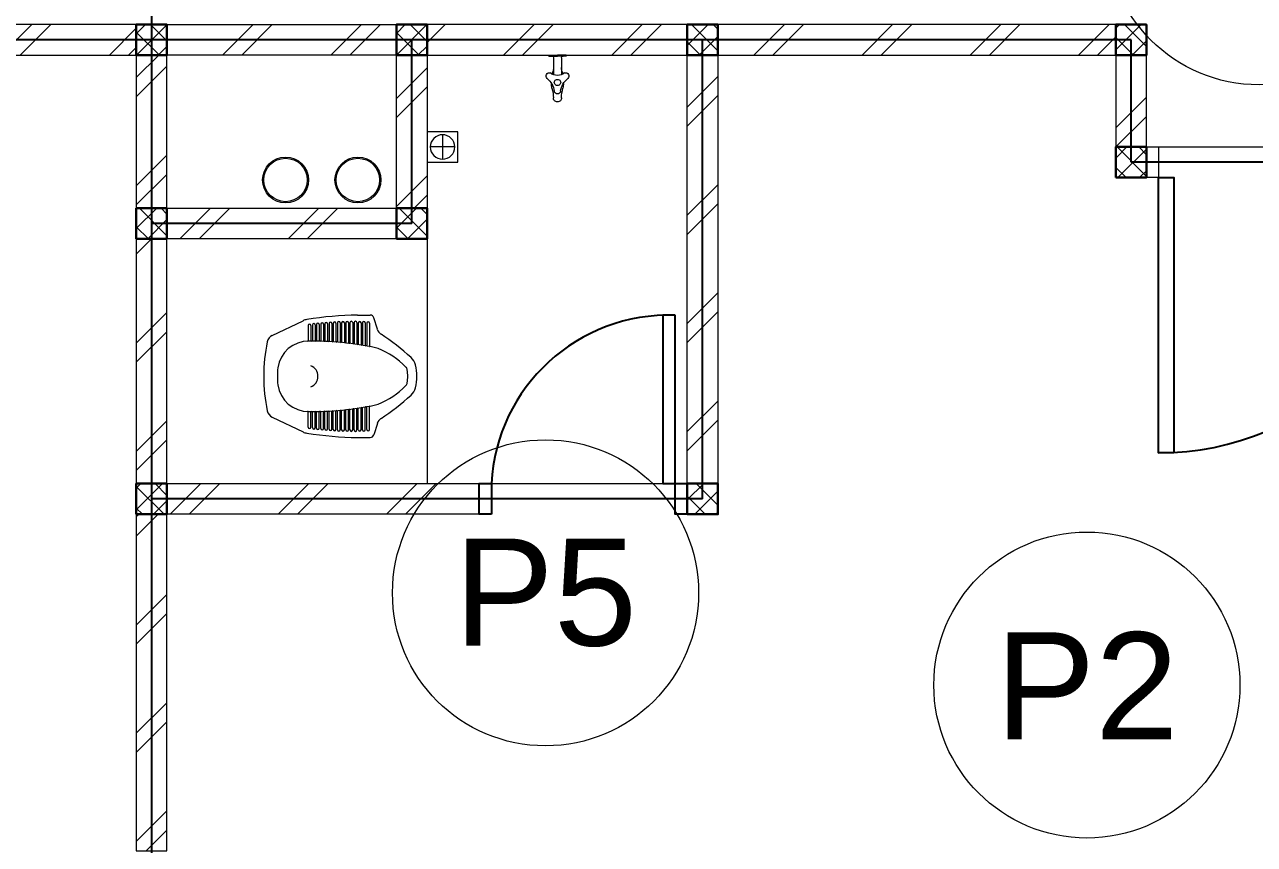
# Model space of a CAD drawing. Header units: millimetres. Extents: x -108 to 357, y -17 to 192.
# Drawn here: x 64.332 to 68.35, y 135.729 to 138.408 of the extents above; entities that cross this region are included whole.
import ezdxf
from ezdxf.enums import TextEntityAlignment as Align

# ---------------------------------------------------------------- set-up
doc = ezdxf.new("R2010")
doc.units = ezdxf.units.MM
for name, color, linetype, lineweight in [('ars', 11, 'Continuous', 0), ('KOL', 1, 'Continuous', 30), ('KOLOM', 4, 'Continuous', 9), ('lan', 7, 'Continuous', 15), ('NOT', 7, 'Continuous', 20), ('SANITAIR', 15, 'Continuous', 9), ('tem', 5, 'Continuous', 20)]:
    doc.layers.add(name, color=color, linetype=linetype, lineweight=lineweight)
doc.layers.add('as', color=1, linetype='Continuous', plot=False)
doc.layers.add('Kusen', color=30, linetype='Continuous')
doc.styles.add('S', font='simplex', dxfattribs={"width": 0.75})
doc.styles.get("Standard").update_dxf_attribs({"font": 'arial.ttf'})

# ---------------------------------------------------------------- blocks, each defined once
blk = doc.blocks.new('K 10.10')
at = {"layer": 'ars'}
h = blk.add_hatch(dxfattribs=at)
h.set_pattern_fill('_USER', color=256, scale=0.05, angle=45, double=1, pattern_type=0)
h.set_pattern_definition([(45, (0, 0), (-0.035355339, 0.035355339), []), (135, (0, 0), (-0.035355339, -0.035355339), [])])
h.paths.add_polyline_path([(1560.5383, 1380.4069), (1560.6383, 1380.4069), (1560.6383, 1380.5069), (1560.5383, 1380.5069)])
at = {"layer": 'KOL'}
blk.add_lwpolyline([(1560.5383, 1380.4069), (1560.6383, 1380.4069), (1560.6383, 1380.5069), (1560.5383, 1380.5069)], close=True, dxfattribs=at)
blk = doc.blocks.new('typikal-1a')
at = {"layer": 'as'}
blk.add_line((0, 5.5), (1.9, 5.5), dxfattribs=at)
at = {"layer": 'tem'}
for points in [[(1.02, 5.45), (0.05, 5.45), (0.05, 5.55), (1.02, 5.55)], [(0.05, 2.85), (-0.05, 2.85), (-0.05, 5.45), (0.05, 5.45)]]:
    blk.add_lwpolyline(points, close=True, dxfattribs=at)
at = {"layer": 'KOLOM', "extrusion": (0, 0, -1), "zscale": -1}
blk.add_blockref('K 10.10', (-1560.5883, -1374.9569), dxfattribs=at)
blk = doc.blocks.new('KRAN ATAS')
for p, q in [((-0.0198, 0), (0, 0)), ((-0.0198, -0.0015), (-0.0198, 0)), ((0.0198, 0), (0, 0)), ((0.0198, -0.0015), (0.0198, 0)), ((-0.0193, -0.002), (0, -0.002)), ((-0.0087, -0.006), (-0.0087, -0.0441)), ((0.0193, -0.002), (0, -0.002)), ((0.0087, -0.006), (0.0087, -0.0441))]:
    blk.add_line(p, q)
for centre, radius, start, end in [((-0.0193, -0.0015), 0.0005, 180, 270), ((-0.0127, -0.006), 0.004, 0, 90), ((-0.0388, -0.0275), 0.03, 343.7486, 0), ((0.0127, -0.006), 0.004, 90, 180), ((0.0388, -0.0275), 0.03, 180, 196.2514), ((0.0193, -0.0015), 0.0005, 270, 0), ((-0.0191, -0.047), 0.00682, 147.2603, 232.4214), ((-0.0188, -0.0464), 0.00682, 67.5786, 152.7397), ((-0.0514, -0.0871), 0.0447, 7.4918, 50.9581), ((0, -0.0187), 0.0268, 232.9628, 307.0372), ((0.0743, -0.0604), 0.0878, 163.7486, 168.4446), ((-0.0004, -0.0613), 0.0068, 86.5771, 273.4229), ((0.0004, -0.0613), 0.0068, 266.5771, 93.4229), ((0.0514, -0.0871), 0.0447, 129.0419, 172.5082), ((-0.0743, -0.0604), 0.0878, 11.5554, 16.2514), ((0.0188, -0.0464), 0.00682, 27.2603, 112.4214), ((0.0191, -0.047), 0.00682, 307.5786, 32.7397), ((0.0743, -0.0604), 0.0878, 182.0552, 189.0251), ((-0.0892, -0.0965), 0.08, 0.3555, 16.2023), ((-0.0003, -0.0804), 0.00682, 187.5786, 272.7397), ((0.0003, -0.0804), 0.00682, 267.2603, 352.4214), ((0.0892, -0.0965), 0.08, 163.7977, 179.6445), ((-0.0743, -0.0604), 0.0878, 350.9749, 357.9448), ((-0.0004, -0.0965), 0.0088, 176.8553, 272.6444), ((0.0004, -0.0965), 0.0088, 267.3556, 3.1447)]:
    blk.add_arc(centre, radius, start, end)
blk = doc.blocks.new('AVOOR')
blk.add_lwpolyline([(-21.8185, -71.5914), (-21.9185, -71.5914), (-21.9185, -71.4914), (-21.8185, -71.4914)], close=True)
for points in [[(-21.8685, -71.5014), (-21.8685, -71.5814)], [(-21.9085, -71.5414), (-21.8285, -71.5414)]]:
    blk.add_lwpolyline(points)
blk.add_circle((-21.8685, -71.5414), 0.04)
blk = doc.blocks.new('CL J D')
for p, q in [((0.0275, 0.1273), (0.1283, 0.1756)), ((0.1587, 0.1615), (0.1587, 0.1111)), ((0.1676, 0.1615), (0.1676, 0.1111)), ((0.1723, 0.1631), (0.1723, 0.1111)), ((0.1812, 0.1631), (0.1812, 0.1109)), ((0.186, 0.1645), (0.186, 0.1109)), ((0.1949, 0.1645), (0.1949, 0.1105)), ((0.1996, 0.1657), (0.1996, 0.1105)), ((0.2085, 0.1657), (0.2085, 0.11)), ((0.2133, 0.1667), (0.2133, 0.11)), ((0.2222, 0.1667), (0.2222, 0.1092)), ((0.2269, 0.1676), (0.2269, 0.1092)), ((0.2358, 0.1676), (0.2358, 0.1082)), ((0.2406, 0.1682), (0.2406, 0.1082)), ((0.2495, 0.1682), (0.2495, 0.107)), ((0.2542, 0.1687), (0.2542, 0.107)), ((0.2631, 0.1687), (0.2631, 0.1056)), ((0.2679, 0.169), (0.2679, 0.1056)), ((0.2768, 0.169), (0.2768, 0.104)), ((0.2815, 0.1692), (0.2815, 0.104)), ((0.2904, 0.1692), (0.2904, 0.1022)), ((0.2952, 0.1691), (0.2952, 0.1022)), ((0.3041, 0.1691), (0.3041, 0.1003)), ((0.306, 0.1938), (0.3479, 0.1938)), ((0.3088, 0.1689), (0.3088, 0.1003)), ((0.3177, 0.1689), (0.3177, 0.0981)), ((0.3225, 0.1685), (0.3225, 0.0981)), ((0.3314, 0.1685), (0.3314, 0.0957)), ((0.3361, 0.1679), (0.3361, 0.0957)), ((0.345, 0.1679), (0.345, 0.093)), ((0.3709, 0.1476), (0.3594, 0.1853)), ((0.145, 0.1598), (0.145, 0.1109)), ((0.1539, 0.1598), (0.1539, 0.1111)), ((0.2495, -0.1807), (0.2495, -0.1195)), ((0.2542, -0.1812), (0.2542, -0.1195)), ((0.2631, -0.1812), (0.2631, -0.1181)), ((0.2679, -0.1815), (0.2679, -0.1181)), ((0.2768, -0.1815), (0.2768, -0.1165)), ((0.2815, -0.1816), (0.2815, -0.1165)), ((0.2904, -0.1816), (0.2904, -0.1147)), ((0.2952, -0.1816), (0.2952, -0.1147)), ((0.3041, -0.1816), (0.3041, -0.1127)), ((0.3088, -0.1813), (0.3088, -0.1127)), ((0.3177, -0.1813), (0.3177, -0.1105)), ((0.3225, -0.1809), (0.3225, -0.1105)), ((0.3314, -0.1809), (0.3314, -0.1081)), ((0.3361, -0.1803), (0.3361, -0.1081)), ((0.345, -0.1803), (0.345, -0.1055)), ((0.0275, -0.1398), (0.1283, -0.188)), ((0.145, -0.1722), (0.145, -0.1234)), ((0.1539, -0.1722), (0.1539, -0.1236)), ((0.1587, -0.174), (0.1587, -0.1236)), ((0.1676, -0.174), (0.1676, -0.1236)), ((0.1723, -0.1756), (0.1723, -0.1236)), ((0.1812, -0.1756), (0.1812, -0.1234)), ((0.186, -0.177), (0.186, -0.1234)), ((0.1949, -0.177), (0.1949, -0.123)), ((0.1996, -0.1782), (0.1996, -0.123)), ((0.2085, -0.1782), (0.2085, -0.1224)), ((0.2133, -0.1792), (0.2133, -0.1224)), ((0.2222, -0.1792), (0.2222, -0.1216)), ((0.2269, -0.18), (0.2269, -0.1216)), ((0.2358, -0.18), (0.2358, -0.1206)), ((0.2406, -0.1807), (0.2406, -0.1206)), ((0.3709, -0.16), (0.3594, -0.1977)), ((0.306, -0.2062), (0.3479, -0.2062))]:
    blk.add_line(p, q)
for centre, radius, start, end in [((0.1462, 0.1381), 0.0415, 97.4366, 115.5884), ((0.3183, -0.8979), 1.0917, 90.6447, 99.3564), ((0.1495, 0.1598), 0.00445, 0, 180), ((0.1631, 0.1615), 0.00445, 0, 180), ((0.1768, 0.1631), 0.00445, 0, 180), ((0.1904, 0.1645), 0.00445, 0, 180), ((0.2041, 0.1657), 0.00445, 0, 180), ((0.2177, 0.1667), 0.00445, 0, 180), ((0.2314, 0.1676), 0.00445, 0, 180), ((0.245, 0.1682), 0.00445, 0, 180), ((0.2587, 0.1687), 0.00445, 0, 180), ((0.2723, 0.169), 0.00445, 0, 180), ((0.286, 0.1692), 0.00445, 0, 180), ((0.2996, 0.1691), 0.00445, 0, 180), ((0.3133, 0.1689), 0.00445, 0, 180), ((0.3269, 0.1685), 0.00445, 0, 180), ((0.3406, 0.1679), 0.00445, 0, 180), ((0.3479, 0.1818), 0.012, 16.9837, 90), ((0.0403, 0.1006), 0.0297, 115.5884, 167.907), ((0.3992, 0.1563), 0.0297, 196.9837, 236.587), ((-0.0629, -0.5443), 0.8096, 47.7542, 56.587), ((0.5098, 0), 0.5098, 167.907, 180.7001), ((0.1458, 0.0077), 0.1009, 89.3646, 171.9631), ((0.1427, 0.1109), 0.00237, 271.7186, 0), ((0.1639, -0.8282), 0.9369, 77.6038, 91.0419), ((0.1563, 0.1111), 0.00237, 180, 0), ((0.17, 0.1111), 0.00237, 180, 0), ((0.1836, 0.1109), 0.00237, 180, 0), ((0.1973, 0.1105), 0.00237, 180, 0), ((0.2109, 0.11), 0.00237, 180, 0), ((0.2246, 0.1092), 0.00237, 180, 0), ((0.2382, 0.1082), 0.00237, 180, 0), ((0.2519, 0.107), 0.00237, 180, 0), ((0.2655, 0.1056), 0.00237, 180, 0), ((0.2792, 0.104), 0.00237, 180, 0), ((0.2928, 0.1022), 0.00237, 180, 0), ((0.3064, 0.1003), 0.00237, 180, 0), ((0.3201, 0.0981), 0.00237, 180, 0), ((0.3337, 0.0957), 0.00237, 180, 0), ((0.3474, 0.093), 0.00237, 180, 258.7357), ((0.3518, 0.0291), 0.0593, 68.9695, 77.1263), ((0.2831, -0.1497), 0.2509, 43.8785, 68.9695), ((0.4495, 0.0199), 0.0475, 13.4838, 47.7542), ((0.1995, 0.0001), 0.1551, 171.9445, 182.3259), ((0.1409, -0.0052), 0.0359, 358.3993, 69.7102), ((0.4511, 0.0118), 0.0178, 9.3054, 43.8785), ((0.3402, -0.0063), 0.1302, 0.0418, 9.3054), ((0.3402, -0.0063), 0.1598, 0.034, 13.4838), ((0.5098, -0.0125), 0.5098, 179.2999, 192.093), ((0.1995, -0.0125), 0.1551, 177.6741, 188.0555), ((0.1458, -0.0202), 0.1009, 188.0369, 270.6354), ((0.1409, -0.0072), 0.0359, 290.2898, 1.6007), ((0.2831, 0.1372), 0.2509, 291.0305, 316.1215), ((0.4511, -0.0243), 0.0178, 316.1215, 350.6946), ((0.3402, -0.0061), 0.1302, 350.6946, 359.9582), ((0.3402, -0.0061), 0.1598, 346.5162, 359.966), ((-0.0629, 0.5318), 0.8096, 303.413, 312.2458), ((0.4495, -0.0323), 0.0475, 312.2458, 346.5162), ((0.0403, -0.113), 0.0297, 192.093, 244.4116), ((0.1639, 0.8157), 0.9369, 268.9581, 282.3962), ((0.2109, -0.1224), 0.00237, 0, 180), ((0.2246, -0.1216), 0.00237, 0, 180), ((0.2382, -0.1206), 0.00237, 0, 180), ((0.2519, -0.1195), 0.00237, 0, 180), ((0.2655, -0.1181), 0.00237, 0, 180), ((0.2792, -0.1165), 0.00237, 0, 180), ((0.2928, -0.1147), 0.00237, 0, 180), ((0.3064, -0.1127), 0.00237, 0, 180), ((0.3201, -0.1105), 0.00237, 0, 180), ((0.3337, -0.1081), 0.00237, 0, 180), ((0.3474, -0.1055), 0.00237, 101.2643, 180), ((0.3518, -0.0415), 0.0593, 282.8737, 291.0305), ((0.1427, -0.1234), 0.00237, 0, 88.2814), ((0.1563, -0.1236), 0.00237, 0, 180), ((0.17, -0.1236), 0.00237, 0, 180), ((0.1836, -0.1234), 0.00237, 0, 180), ((0.1973, -0.123), 0.00237, 0, 180), ((0.3992, -0.1687), 0.0297, 123.413, 163.0163), ((0.1462, -0.1506), 0.0415, 244.4116, 262.5634), ((0.3183, 0.8854), 1.0917, 260.6436, 269.3553), ((0.1495, -0.1722), 0.00445, 180, 0), ((0.1631, -0.174), 0.00445, 180, 0), ((0.1768, -0.1756), 0.00445, 180, 0), ((0.1904, -0.177), 0.00445, 180, 0), ((0.2041, -0.1782), 0.00445, 180, 0), ((0.2177, -0.1792), 0.00445, 180, 0), ((0.2314, -0.18), 0.00445, 180, 0), ((0.245, -0.1807), 0.00445, 180, 0), ((0.2587, -0.1812), 0.00445, 180, 0), ((0.2723, -0.1815), 0.00445, 180, 0), ((0.286, -0.1816), 0.00445, 180, 0), ((0.2996, -0.1816), 0.00445, 180, 0), ((0.3133, -0.1813), 0.00445, 180, 0), ((0.3269, -0.1809), 0.00445, 180, 0), ((0.3406, -0.1803), 0.00445, 180, 0), ((0.3479, -0.1942), 0.012, 270, 343.0163)]:
    blk.add_arc(centre, radius, start, end)
blk = doc.blocks.new('P.60')
at = {"layer": 'Kusen'}
for points in [[(1472.8348, 997.5354), (1472.8748, 997.5354), (1472.8748, 997.4354), (1472.8348, 997.4354)], [(1473.4748, 997.5354), (1473.5148, 997.5354), (1473.5148, 997.4354), (1473.4748, 997.4354)], [(1472.8748, 996.8854), (1472.9148, 996.8854), (1472.9148, 997.4354), (1472.8748, 997.4354)]]:
    blk.add_lwpolyline(points, close=True, dxfattribs=at)
blk.add_arc((1472.8948, 997.4658), 0.5808, 268.0266, 356.9943, dxfattribs=at)
blk = doc.blocks.new('P-90')
at = {"layer": 'Kusen'}
blk.add_lwpolyline([(374.6908, -21.5979), (374.7408, -21.5979), (374.7408, -22.4979), (374.6908, -22.4979)], close=True, dxfattribs=at)
at = {"layer": 'Kusen', "lineweight": 9}
for points in [[(373.8008, -22.4979), (373.8408, -22.4979), (373.8408, -22.5979), (373.8008, -22.5979)], [(374.7408, -22.4979), (374.7808, -22.4979), (374.7808, -22.5979), (374.7408, -22.5979)]]:
    blk.add_lwpolyline(points, close=True, dxfattribs=at)
at = {"layer": 'Kusen'}
blk.add_arc((374.7408, -22.4979), 0.9, 90, 180, dxfattribs=at)
blk = doc.blocks.new('A-4')
at = {"layer": 'ars'}
h = blk.add_hatch(dxfattribs=at)
h.set_pattern_fill('TEMBOK', color=256, scale=0.25)
h.set_pattern_definition([(45, (62.8838, -3.42464), (-0.1767767, 0.1767767), []), (45, (62.9463, -3.42464), (-0.1767767, 0.1767767), [])])
h.paths.add_polyline_path([(30.95, 48.7), (29.98, 48.7), (29.98, 48.6), (30.95, 48.6)])
h = blk.add_hatch(dxfattribs=at)
h.set_pattern_fill('TEMBOK', color=256, scale=0.25)
h.set_pattern_definition([(45, (74.2138, -3.42464), (-0.1767767, 0.1767767), []), (45, (74.2763, -3.42464), (-0.1767767, 0.1767767), [])])
h.paths.add_polyline_path([(31.8, 48.7), (31.05, 48.7), (31.05, 48.6), (31.8, 48.6)])
h = blk.add_hatch(dxfattribs=at)
h.set_pattern_fill('TEMBOK', color=256, scale=0.25)
h.set_pattern_definition([(45, (73.3638, -3.42464), (-0.1767767, 0.1767767), []), (45, (73.4263, -3.42464), (-0.1767767, 0.1767767), [])])
h.paths.add_polyline_path([(32.75, 48.7), (31.9, 48.7), (31.9, 48.6), (32.75, 48.6)])
h = blk.add_hatch(dxfattribs=at)
h.set_pattern_fill('TEMBOK', color=256, scale=0.25)
h.set_pattern_definition([(45, (72.4138, -3.42464), (-0.1767767, 0.1767767), []), (45, (72.4763, -3.42464), (-0.1767767, 0.1767767), [])])
h.paths.add_polyline_path([(34.15, 48.7), (32.85, 48.7), (32.85, 48.6), (34.15, 48.6)])
h = blk.add_hatch(dxfattribs=at)
h.set_pattern_fill('TEMBOK', color=256, scale=0.25)
h.set_pattern_definition([(45, (73.3338, -6.92464), (-0.1767767, 0.1767767), []), (45, (73.3963, -6.92464), (-0.1767767, 0.1767767), [])])
h.paths.add_polyline_path([(30.95, 48.6), (31.05, 48.6), (31.05, 48.1), (30.95, 48.1)])
h = blk.add_hatch(dxfattribs=at)
h.set_pattern_fill('TEMBOK', color=256, scale=0.25)
h.set_pattern_definition([(45, (72.4838, -6.92464), (-0.1767767, 0.1767767), []), (45, (72.5463, -6.92464), (-0.1767767, 0.1767767), [])])
h.paths.add_polyline_path([(31.8, 48.6), (31.9, 48.6), (31.9, 48.1), (31.8, 48.1)])
h = blk.add_hatch(dxfattribs=at)
h.set_pattern_fill('TEMBOK', color=256, scale=0.25)
h.set_pattern_definition([(45, (71.5338, -6.02464), (-0.1767767, 0.1767767), []), (45, (71.5963, -6.02464), (-0.1767767, 0.1767767), [])])
h.paths.add_polyline_path([(32.75, 48.6), (32.85, 48.6), (32.85, 47.2), (32.75, 47.2)])
h = blk.add_hatch(dxfattribs=at)
h.set_pattern_fill('TEMBOK', color=256, scale=0.25)
h.set_pattern_definition([(45, (70.1338, -7.12464), (-0.1767767, 0.1767767), []), (45, (70.1963, -7.12464), (-0.1767767, 0.1767767), [])])
h.paths.add_polyline_path([(34.15, 48.6), (34.25, 48.6), (34.25, 48.3), (34.15, 48.3)])
h = blk.add_hatch(dxfattribs=at)
h.set_pattern_fill('TEMBOK', color=256, scale=0.25)
h.set_pattern_definition([(45, (74.2138, -2.82464), (-0.1767767, 0.1767767), []), (45, (74.2763, -2.82464), (-0.1767767, 0.1767767), [])])
h.paths.add_polyline_path([(31.8, 48.1), (31.05, 48.1), (31.05, 48), (31.8, 48)])
h = blk.add_hatch(dxfattribs=at)
h.set_pattern_fill('TEMBOK', color=256, scale=0.25)
h.set_pattern_definition([(45, (73.3338, -6.02464), (-0.1767767, 0.1767767), []), (45, (73.3963, -6.02464), (-0.1767767, 0.1767767), [])])
h.paths.add_polyline_path([(30.95, 48), (31.05, 48), (31.05, 47.2), (30.95, 47.2)])
h = blk.add_hatch(dxfattribs=at)
h.set_pattern_fill('TEMBOK', color=256, scale=0.25)
h.set_pattern_definition([(45, (74.2138, -1.92464), (-0.1767767, 0.1767767), []), (45, (74.2763, -1.92464), (-0.1767767, 0.1767767), [])])
h.paths.add_polyline_path([(32.07, 47.2), (31.05, 47.2), (31.05, 47.1), (32.07, 47.1)])
h = blk.add_hatch(dxfattribs=at)
h.set_pattern_fill('TEMBOK', color=256, scale=0.25)
h.set_pattern_definition([(45, (73.3338, -4.82464), (-0.1767767, 0.1767767), []), (45, (73.3963, -4.82464), (-0.1767767, 0.1767767), [])])
h.paths.add_polyline_path([(30.95, 47.1), (31.05, 47.1), (31.05, 46), (30.95, 46)])
for centre, radius in [((31.4375, 48.1922), 0.075), ((31.4375, 48.1922), 0.071), ((31.674, 48.1922), 0.075), ((31.674, 48.1922), 0.071)]:
    blk.add_circle(centre, radius, dxfattribs=at)
at = {"layer": 'as'}
for p, q in [((31, 56.25), (31, 43.15)), ((34.2, 48.65), (31, 48.65)), ((31.85, 48.05), (31.85, 48.65)), ((32.8, 47.15), (32.8, 48.65)), ((34.2, 48.25), (34.2, 48.65)), ((35.3, 48.25), (34.2, 48.25)), ((31.85, 48.05), (31, 48.05)), ((32.8, 47.15), (31, 47.15))]:
    blk.add_line(p, q, dxfattribs=at)
at = {"layer": 'lan'}
for p, q in [((34.29, 48.3), (35.19, 48.3)), ((31.9, 48), (31.9, 47.2)), ((32.11, 47.2), (32.67, 47.2))]:
    blk.add_line(p, q, dxfattribs=at)
at = {"layer": 'tem'}
for points in [[(31.05, 48.7), (31.8, 48.7), (31.8, 48.6), (31.05, 48.6)], [(32.75, 48.7), (31.9, 48.7), (31.9, 48.6), (32.75, 48.6)], [(34.15, 48.7), (32.85, 48.7), (32.85, 48.6), (34.15, 48.6)], [(31.8, 48.6), (31.9, 48.6), (31.9, 48.1), (31.8, 48.1)], [(32.75, 48.6), (32.85, 48.6), (32.85, 47.2), (32.75, 47.2)], [(34.25, 48.6), (34.15, 48.6), (34.15, 48.3), (34.25, 48.3)], [(31.8, 48), (31.05, 48), (31.05, 48.1), (31.8, 48.1)], [(32.07, 47.1), (31.05, 47.1), (31.05, 47.2), (32.07, 47.2)]]:
    blk.add_lwpolyline(points, close=True, dxfattribs=at)
at = {"layer": 'KOLOM', "extrusion": (0, 0, -1), "xscale": -1, "zscale": -1}
for p in [(1529.5883, -1331.8069), (1528.7383, -1331.8069), (1527.7883, -1331.8069), (1526.3883, -1331.8069), (1526.3883, -1332.2069), (1529.5883, -1332.4069), (1528.7383, -1332.4069), (1529.5883, -1333.3069), (1527.7883, -1333.3069)]:
    blk.add_blockref('K 10.10', p, dxfattribs=at)
at = {"layer": 'Kusen', "rotation": 180}
for name, p in [('P-90', (409.0308, 25.7021)), ('P.60', (1505.5848, 1044.6354))]:
    blk.add_blockref(name, p, dxfattribs=at)
at = {"layer": 'lan', "xscale": -1}
blk.add_blockref('typikal-1a', (31, 43.15), dxfattribs=at)
at = {"layer": 'SANITAIR', "extrusion": (0, 0, -1), "xscale": 1.450644103627577, "yscale": 1.450644103627582, "zscale": -1.450644103627577, "rotation": 0.03865591531159589}
blk.add_blockref('KRAN ATAS', (-32.326, 48.6), dxfattribs=at)
at = {"layer": 'SANITAIR', "xscale": -1}
blk.add_blockref('AVOOR', (10.0819, 119.8414), dxfattribs=at)
at = {"layer": 'SANITAIR', "extrusion": (0, 0, -1), "xscale": -1, "zscale": -1}
blk.add_blockref('CL J D', (-31.3665, 47.5568), dxfattribs=at)
blk = doc.blocks.new('NAV')
blk.add_circle((0, -0.4), 0.4)
at = {"style": 'S', "width": 0.75, "flags": 4}
blk.add_attdef('AV', text='', height=0.3, dxfattribs=at).set_placement((0, -0.4), align=Align.MIDDLE)

msp = doc.modelspace()

# ---------------------------------------------------------------- block references
msp.add_blockref('A-4', (33.74738, 89.70808))
at = {"layer": 'NOT'}
ref = msp.add_blockref('NAV', (68.36575, 139.21124), dxfattribs=dict(at, xscale=1.25, yscale=1.25, zscale=1.25))
ref.add_attrib('AV', 'P1', dxfattribs={"layer": '0', "height": 0.35, "rotation": 360, "flags": 4}).set_placement((68.36575, 138.71124), align=Align.MIDDLE)
ref = msp.add_blockref('NAV', (66.03424, 137.05105), dxfattribs=dict(at, xscale=1.25, yscale=1.25, zscale=1.25))
ref.add_attrib('AV', 'P5', dxfattribs={"layer": '0', "height": 0.35, "rotation": 360, "flags": 4}).set_placement((66.03424, 136.55105), align=Align.MIDDLE)
ref = msp.add_blockref('NAV', (67.803, 136.74981), dxfattribs=dict(at, xscale=1.25, yscale=1.25, zscale=1.25))
ref.add_attrib('AV', 'P2', dxfattribs={"layer": '0', "height": 0.35, "rotation": 360, "flags": 4}).set_placement((67.803, 136.24981), align=Align.MIDDLE)

doc.saveas('drawing.dxf')
